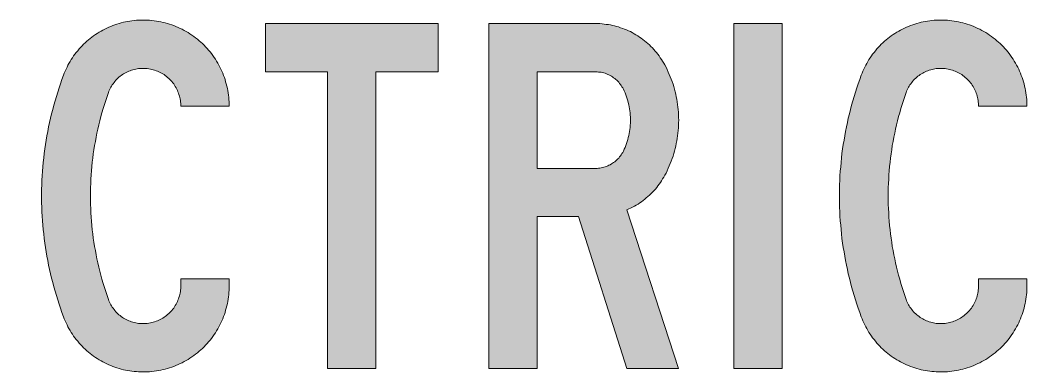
# Model space of a CAD drawing. Header units: millimetres. Extents: x 0 to 420, y 0 to 297.
# Drawn here: x 63.61 to 81.11, y 212.55 to 218.67 of the extents above; entities that cross this region are included whole.
import ezdxf

# ---------------------------------------------------------------- set-up
doc = ezdxf.new("R2010")
doc.units = ezdxf.units.MM
doc.header["$MEASUREMENT"] = 0
doc.layers.add('RED', color=10, linetype='Continuous')

msp = doc.modelspace()

# ---------------------------------------------------------------- hatches: boundary and pattern name
at = {"layer": 'RED'}
h = msp.add_hatch(color=256, dxfattribs=at)
h.paths.add_polyline_path([(81.1051, 217.171), (81.1051, 217.2091), (81.1051, 217.2496), (81.1026, 217.2877), (81.0975, 217.3282), (81.095, 217.3663), (81.0874, 217.4043), (81.0823, 217.4449), (81.0747, 217.4829), (81.0645, 217.521), (81.0569, 217.559), (81.0468, 217.597), (81.0341, 217.6351), (81.0214, 217.6731), (81.0088, 217.7086), (80.9935, 217.7466), (80.9783, 217.7821), (80.9631, 217.8176), (80.9454, 217.8531), (80.9251, 217.8886), (80.9073, 217.9216), (80.887, 217.9546), (80.8668, 217.9901), (80.8439, 218.0205), (80.8211, 218.0535), (80.7983, 218.0864), (80.7729, 218.1169), (80.7501, 218.1473), (80.7222, 218.1752), (80.6969, 218.2056), (80.669, 218.2335), (80.6411, 218.2614), (80.6106, 218.2868), (80.5827, 218.3121), (80.5523, 218.3375), (80.5219, 218.3628), (80.4889, 218.3857), (80.4585, 218.4085), (80.4255, 218.4313), (80.3926, 218.4516), (80.3571, 218.4719), (80.3241, 218.4896), (80.2886, 218.5099), (80.2531, 218.5251), (80.2176, 218.5429), (80.1821, 218.5581), (80.1441, 218.5733), (80.1086, 218.586), (80.0705, 218.5987), (80.0325, 218.6113), (79.9945, 218.6215), (79.9564, 218.6291), (79.9184, 218.6392), (79.8803, 218.6468), (79.8423, 218.6519), (79.8017, 218.6595), (79.7637, 218.6621), (79.7231, 218.6671), (79.6851, 218.6697), (79.6471, 218.6697), (79.6065, 218.6697), (79.5684, 218.6697), (79.5304, 218.6671), (79.4924, 218.6671), (79.4543, 218.6621), (79.4163, 218.6595), (79.3783, 218.6519), (79.3428, 218.6468), (79.3047, 218.6392), (79.2667, 218.6316), (79.2312, 218.6215), (79.1931, 218.6113), (79.1576, 218.6012), (79.1221, 218.5885), (79.0841, 218.5758), (79.0486, 218.5606), (79.0156, 218.5479), (78.9801, 218.5302), (78.9446, 218.515), (78.9117, 218.4972), (78.8787, 218.4795), (78.8457, 218.4592), (78.8128, 218.4389), (78.7824, 218.4186), (78.7494, 218.3958), (78.719, 218.373), (78.6885, 218.3502), (78.6606, 218.3273), (78.6302, 218.302), (78.6023, 218.2766), (78.5744, 218.2487), (78.5491, 218.2234), (78.5237, 218.1955), (78.4983, 218.1676), (78.473, 218.1371), (78.4502, 218.1067), (78.4248, 218.0763), (78.4045, 218.0459), (78.3817, 218.0154), (78.3614, 217.9825), (78.3411, 217.9495), (78.3234, 217.9165), (78.3056, 217.8836), (78.2879, 217.8506), (78.2701, 217.8151), (78.2549, 217.7821), (78.2422, 217.7466), (78.227, 217.7111), (78.2017, 217.6376), (78.1738, 217.5641), (78.1509, 217.4905), (78.1256, 217.4145), (78.1028, 217.3409), (78.0799, 217.2648), (78.0597, 217.1913), (78.0394, 217.1152), (78.0216, 217.0392), (78.0013, 216.9631), (77.9861, 216.887), (77.9684, 216.8109), (77.9532, 216.7349), (77.9405, 216.6588), (77.9278, 216.5802), (77.9151, 216.5041), (77.9024, 216.428), (77.8923, 216.3494), (77.8847, 216.2734), (77.8771, 216.1947), (77.8695, 216.1161), (77.8619, 216.0401), (77.8568, 215.9615), (77.8543, 215.8828), (77.8517, 215.8042), (77.8492, 215.7282), (77.8467, 215.6496), (77.8467, 215.5709), (77.8492, 215.4923), (77.8517, 215.4163), (77.8543, 215.3377), (77.8568, 215.2591), (77.8619, 215.1804), (77.8695, 215.1044), (77.8771, 215.0258), (77.8847, 214.9497), (77.8923, 214.8711), (77.9024, 214.7925), (77.9151, 214.7164), (77.9278, 214.6403), (77.9405, 214.5617), (77.9532, 214.4856), (77.9684, 214.4096), (77.9861, 214.3335), (78.0013, 214.2574), (78.0216, 214.1813), (78.0394, 214.1053), (78.0597, 214.0292), (78.0799, 213.9557), (78.1028, 213.8796), (78.1256, 213.8061), (78.1509, 213.73), (78.1738, 213.6564), (78.2017, 213.5829), (78.227, 213.5094), (78.2422, 213.4739), (78.2549, 213.4409), (78.2701, 213.4054), (78.2879, 213.3699), (78.3056, 213.3369), (78.3234, 213.304), (78.3411, 213.271), (78.3614, 213.238), (78.3817, 213.2051), (78.4045, 213.1746), (78.4248, 213.1442), (78.4502, 213.1138), (78.473, 213.0834), (78.4983, 213.0529), (78.5237, 213.025), (78.5491, 212.9971), (78.5744, 212.9718), (78.6023, 212.9439), (78.6302, 212.9185), (78.6606, 212.8932), (78.6885, 212.8704), (78.719, 212.8475), (78.7494, 212.8247), (78.7824, 212.8019), (78.8128, 212.7816), (78.8457, 212.7613), (78.8787, 212.741), (78.9117, 212.7233), (78.9446, 212.7055), (78.9801, 212.6903), (79.0156, 212.6751), (79.0486, 212.6599), (79.0841, 212.6447), (79.1221, 212.632), (79.1576, 212.6193), (79.1931, 212.6092), (79.2312, 212.599), (79.2667, 212.5889), (79.3047, 212.5813), (79.3428, 212.5737), (79.3783, 212.5686), (79.4163, 212.5635), (79.4543, 212.5585), (79.4924, 212.5559), (79.5304, 212.5534), (79.5684, 212.5508), (79.6065, 212.5508), (79.6471, 212.5508), (79.6851, 212.5534), (79.7231, 212.5534), (79.7637, 212.5585), (79.8017, 212.5635), (79.8423, 212.5686), (79.8803, 212.5737), (79.9184, 212.5813), (79.9564, 212.5914), (79.9945, 212.599), (80.0325, 212.6117), (80.0705, 212.6219), (80.1086, 212.6345), (80.1441, 212.6472), (80.1821, 212.6624), (80.2176, 212.6776), (80.2531, 212.6954), (80.2886, 212.7106), (80.3241, 212.7309), (80.3571, 212.7486), (80.3926, 212.7689), (80.4255, 212.7892), (80.4585, 212.812), (80.4889, 212.8349), (80.5219, 212.8577), (80.5523, 212.883), (80.5827, 212.9084), (80.6106, 212.9338), (80.6411, 212.9591), (80.669, 212.987), (80.6969, 213.0149), (80.7222, 213.0453), (80.7501, 213.0732), (80.7729, 213.1036), (80.7983, 213.1341), (80.8211, 213.167), (80.8439, 213.2), (80.8668, 213.2304), (80.887, 213.2659), (80.9073, 213.2989), (80.9251, 213.3344), (80.9454, 213.3674), (80.9631, 213.4029), (80.9783, 213.4384), (80.9935, 213.4764), (81.0088, 213.5119), (81.0214, 213.5499), (81.0341, 213.5854), (81.0468, 213.6235), (81.0569, 213.6615), (81.0645, 213.6996), (81.0747, 213.7376), (81.0823, 213.7756), (81.0874, 213.8162), (81.095, 213.8542), (81.0975, 213.8923), (81.1026, 213.9328), (81.1051, 213.9709), (81.1051, 214.0115), (81.1051, 214.0495), (81.1051, 214.1712), (80.2658, 214.1712), (80.2658, 214.0495), (80.2658, 214.0241), (80.2632, 213.9988), (80.2607, 213.9734), (80.2582, 213.9481), (80.2531, 213.9227), (80.248, 213.8973), (80.243, 213.872), (80.2353, 213.8466), (80.2252, 213.8213), (80.2176, 213.7984), (80.2075, 213.7731), (80.1948, 213.7503), (80.1821, 213.7274), (80.1694, 213.7046), (80.1567, 213.6818), (80.1415, 213.6615), (80.1263, 213.6412), (80.1086, 213.6209), (80.0908, 213.6007), (80.0731, 213.5829), (80.0553, 213.5652), (80.035, 213.5474), (80.0147, 213.5322), (79.9945, 213.5144), (79.9742, 213.5018), (79.9513, 213.4865), (79.9285, 213.4739), (79.9057, 213.4612), (79.8829, 213.451), (79.8601, 213.4409), (79.8347, 213.4308), (79.8119, 213.4232), (79.7865, 213.4155), (79.7612, 213.4079), (79.7358, 213.4029), (79.7104, 213.3978), (79.6851, 213.3953), (79.6572, 213.3927), (79.6318, 213.3902), (79.6065, 213.3902), (79.5811, 213.3902), (79.5558, 213.3927), (79.5304, 213.3953), (79.5076, 213.3978), (79.4822, 213.4029), (79.4569, 213.4079), (79.434, 213.4155), (79.4087, 213.4232), (79.3859, 213.4308), (79.3605, 213.4384), (79.3377, 213.4485), (79.3149, 213.4612), (79.2946, 213.4713), (79.2718, 213.4865), (79.2515, 213.4992), (79.2312, 213.5144), (79.2109, 213.5297), (79.1906, 213.5449), (79.1729, 213.5601), (79.1551, 213.5778), (79.1374, 213.5981), (79.1196, 213.6159), (79.1044, 213.6362), (79.0892, 213.6564), (79.074, 213.6767), (79.0613, 213.697), (79.0486, 213.7198), (79.0359, 213.7401), (79.0258, 213.7629), (79.0156, 213.7858), (79.008, 213.8111), (78.9827, 213.8796), (78.9599, 213.9506), (78.937, 214.0191), (78.9167, 214.0901), (78.8965, 214.1611), (78.8762, 214.2321), (78.8584, 214.3031), (78.8407, 214.3741), (78.8229, 214.4451), (78.8077, 214.5161), (78.7925, 214.5896), (78.7798, 214.6606), (78.7671, 214.7341), (78.757, 214.8051), (78.7469, 214.8787), (78.7367, 214.9522), (78.7266, 215.0232), (78.719, 215.0968), (78.7139, 215.1703), (78.7088, 215.2438), (78.7037, 215.3174), (78.6987, 215.3909), (78.6961, 215.4644), (78.6961, 215.538), (78.6961, 215.6115), (78.6961, 215.6825), (78.6961, 215.7561), (78.6987, 215.8296), (78.7037, 215.9031), (78.7088, 215.9767), (78.7139, 216.0502), (78.719, 216.1237), (78.7266, 216.1973), (78.7367, 216.2683), (78.7469, 216.3418), (78.757, 216.4154), (78.7671, 216.4864), (78.7798, 216.5599), (78.7925, 216.6309), (78.8077, 216.7044), (78.8229, 216.7754), (78.8407, 216.8464), (78.8584, 216.9174), (78.8762, 216.991), (78.8965, 217.0594), (78.9167, 217.1304), (78.937, 217.2014), (78.9599, 217.2725), (78.9827, 217.3409), (79.008, 217.4094), (79.0156, 217.4347), (79.0258, 217.4576), (79.0359, 217.4804), (79.0486, 217.5007), (79.0613, 217.5235), (79.074, 217.5438), (79.0892, 217.5641), (79.1044, 217.5843), (79.1196, 217.6046), (79.1374, 217.6249), (79.1551, 217.6427), (79.1729, 217.6604), (79.1906, 217.6756), (79.2109, 217.6934), (79.2312, 217.7086), (79.2515, 217.7213), (79.2718, 217.7365), (79.2946, 217.7492), (79.3149, 217.7593), (79.3377, 217.772), (79.3605, 217.7821), (79.3859, 217.7897), (79.4087, 217.7999), (79.434, 217.805), (79.4569, 217.8126), (79.4822, 217.8176), (79.5076, 217.8227), (79.5304, 217.8252), (79.5558, 217.8278), (79.5811, 217.8303), (79.6065, 217.8303), (79.6318, 217.8303), (79.6572, 217.8278), (79.6851, 217.8252), (79.7104, 217.8227), (79.7358, 217.8176), (79.7612, 217.8126), (79.7865, 217.805), (79.8119, 217.7999), (79.8347, 217.7897), (79.8601, 217.7821), (79.8829, 217.7695), (79.9057, 217.7593), (79.9285, 217.7466), (79.9513, 217.734), (79.9742, 217.7213), (79.9945, 217.7061), (80.0147, 217.6909), (80.035, 217.6731), (80.0553, 217.6554), (80.0731, 217.6376), (80.0908, 217.6199), (80.1086, 217.5996), (80.1263, 217.5793), (80.1415, 217.559), (80.1567, 217.5387), (80.1694, 217.5159), (80.1821, 217.4931), (80.1948, 217.4702), (80.2075, 217.4474), (80.2176, 217.4246), (80.2252, 217.3992), (80.2353, 217.3739), (80.243, 217.3485), (80.248, 217.3257), (80.2531, 217.3003), (80.2582, 217.2725), (80.2607, 217.2471), (80.2632, 217.2217), (80.2658, 217.1964), (80.2658, 217.171)])
h.paths.add_polyline_path([(71.7532, 218.6113), (71.7532, 212.6117), (72.5925, 212.6117), (72.5925, 215.2514), (73.3127, 215.2514), (74.152, 212.6117), (75.0522, 212.6117), (74.152, 215.3706), (74.185, 215.3858), (74.218, 215.4011), (74.2509, 215.4163), (74.2839, 215.434), (74.3143, 215.4518), (74.3473, 215.4695), (74.3777, 215.4898), (74.4056, 215.5101), (74.436, 215.5329), (74.4639, 215.5532), (74.4918, 215.5786), (74.5197, 215.6014), (74.5476, 215.6267), (74.573, 215.6496), (74.5983, 215.6775), (74.6237, 215.7028), (74.6491, 215.7307), (74.6719, 215.7586), (74.6947, 215.7865), (74.715, 215.8169), (74.7378, 215.8448), (74.7556, 215.8752), (74.7758, 215.9082), (74.7936, 215.9386), (74.8113, 215.9716), (74.8342, 216.0096), (74.8544, 216.0502), (74.8722, 216.0933), (74.8899, 216.1339), (74.9077, 216.177), (74.9254, 216.2176), (74.9407, 216.2607), (74.9559, 216.3038), (74.9686, 216.3469), (74.9812, 216.3925), (74.9914, 216.4356), (75.0041, 216.4788), (75.0117, 216.5244), (75.0218, 216.5675), (75.0294, 216.6132), (75.0345, 216.6588), (75.0421, 216.7044), (75.0446, 216.7475), (75.0497, 216.7932), (75.0522, 216.8388), (75.0522, 216.8845), (75.0548, 216.9301), (75.0522, 216.9758), (75.0522, 217.0214), (75.0497, 217.0671), (75.0446, 217.1127), (75.0421, 217.1583), (75.0345, 217.2014), (75.0294, 217.2471), (75.0218, 217.2927), (75.0117, 217.3358), (75.0041, 217.3815), (74.9914, 217.4246), (74.9812, 217.4702), (74.9686, 217.5133), (74.9559, 217.5565), (74.9407, 217.5996), (74.9254, 217.6427), (74.9077, 217.6832), (74.8899, 217.7264), (74.8722, 217.7669), (74.8544, 217.81), (74.8342, 217.8506), (74.8113, 217.8912), (74.7936, 217.9216), (74.7758, 217.9546), (74.7556, 217.985), (74.7353, 218.0154), (74.715, 218.0459), (74.6922, 218.0763), (74.6693, 218.1042), (74.6465, 218.1321), (74.6212, 218.16), (74.5983, 218.1879), (74.5704, 218.2132), (74.5451, 218.2386), (74.5172, 218.2639), (74.4893, 218.2868), (74.4614, 218.3096), (74.4335, 218.3324), (74.4031, 218.3552), (74.3727, 218.3755), (74.3422, 218.3958), (74.3118, 218.4161), (74.2788, 218.4338), (74.2484, 218.4516), (74.2154, 218.4693), (74.1825, 218.4845), (74.1495, 218.4998), (74.114, 218.5124), (74.081, 218.5251), (74.0455, 218.5378), (74.01, 218.5505), (73.9745, 218.5606), (73.939, 218.5708), (73.9035, 218.5784), (73.868, 218.586), (73.8325, 218.591), (73.7945, 218.5961), (73.759, 218.6012), (73.7235, 218.6063), (73.6855, 218.6088), (73.65, 218.6088), (73.6119, 218.6113)])
h.paths.add_polyline_path([(73.6119, 217.7695), (73.6373, 217.7695), (73.6601, 217.7669), (73.6829, 217.7644), (73.7083, 217.7619), (73.7311, 217.7568), (73.7539, 217.7517), (73.7767, 217.7441), (73.7996, 217.7365), (73.8224, 217.7264), (73.8427, 217.7162), (73.863, 217.7061), (73.8858, 217.6934), (73.9061, 217.6807), (73.9238, 217.668), (73.9441, 217.6528), (73.9619, 217.6376), (73.9796, 217.6224), (73.9974, 217.6072), (74.0126, 217.5894), (74.0278, 217.5691), (74.043, 217.5514), (74.0557, 217.5311), (74.0684, 217.5108), (74.081, 217.4905), (74.0937, 217.4702), (74.1064, 217.4373), (74.1216, 217.4043), (74.1343, 217.3713), (74.147, 217.3358), (74.1596, 217.3029), (74.1698, 217.2674), (74.1774, 217.2344), (74.1875, 217.1989), (74.1926, 217.1634), (74.2002, 217.1279), (74.2053, 217.0924), (74.2104, 217.0569), (74.2129, 217.0214), (74.2154, 216.9834), (74.2154, 216.9479), (74.2154, 216.9124), (74.2154, 216.8769), (74.2129, 216.8414), (74.2104, 216.8033), (74.2053, 216.7678), (74.2002, 216.7323), (74.1926, 216.6968), (74.1875, 216.6613), (74.1774, 216.6258), (74.1698, 216.5929), (74.1596, 216.5574), (74.147, 216.5244), (74.1343, 216.4889), (74.1216, 216.4559), (74.1064, 216.423), (74.0937, 216.39), (74.081, 216.3697), (74.0684, 216.3494), (74.0557, 216.3291), (74.043, 216.3089), (74.0278, 216.2911), (74.0126, 216.2708), (73.9974, 216.2556), (73.9796, 216.2379), (73.9619, 216.2226), (73.9441, 216.2074), (73.9238, 216.1922), (73.9061, 216.1795), (73.8858, 216.1669), (73.863, 216.1542), (73.8427, 216.144), (73.8224, 216.1339), (73.7996, 216.1237), (73.7767, 216.1161), (73.7539, 216.1111), (73.7311, 216.1035), (73.7083, 216.0984), (73.6829, 216.0959), (73.6601, 216.0933), (73.6373, 216.0908), (73.6119, 216.0908), (72.5925, 216.0908), (72.5925, 217.7695)], flags=16)
h.paths.add_polyline_path([(65.7434, 218.6697), (65.7054, 218.6697), (65.6674, 218.6671), (65.6293, 218.6671), (65.5913, 218.6621), (65.5532, 218.6595), (65.5152, 218.6519), (65.4772, 218.6468), (65.4417, 218.6392), (65.4036, 218.6316), (65.3656, 218.6215), (65.3301, 218.6113), (65.2921, 218.6012), (65.2566, 218.5885), (65.2211, 218.5758), (65.1856, 218.5606), (65.1501, 218.5479), (65.1171, 218.5302), (65.0816, 218.515), (65.0486, 218.4972), (65.0157, 218.4795), (64.9827, 218.4592), (64.9497, 218.4389), (64.9168, 218.4186), (64.8863, 218.3958), (64.8559, 218.373), (64.8255, 218.3502), (64.7976, 218.3273), (64.7672, 218.302), (64.7393, 218.2766), (64.7114, 218.2487), (64.686, 218.2234), (64.6581, 218.1955), (64.6328, 218.1676), (64.6099, 218.1371), (64.5846, 218.1067), (64.5618, 218.0763), (64.5389, 218.0459), (64.5187, 218.0154), (64.4984, 217.9825), (64.4781, 217.9495), (64.4578, 217.9165), (64.44, 217.8836), (64.4248, 217.8506), (64.4071, 217.8151), (64.3919, 217.7821), (64.3767, 217.7466), (64.364, 217.7111), (64.3361, 217.6376), (64.3107, 217.5641), (64.2854, 217.4905), (64.2625, 217.4145), (64.2397, 217.3409), (64.2169, 217.2648), (64.1966, 217.1913), (64.1763, 217.1152), (64.156, 217.0392), (64.1383, 216.9631), (64.1205, 216.887), (64.1053, 216.8109), (64.0901, 216.7349), (64.0749, 216.6588), (64.0622, 216.5802), (64.0495, 216.5041), (64.0394, 216.428), (64.0293, 216.3494), (64.0191, 216.2734), (64.0115, 216.1947), (64.0039, 216.1161), (63.9988, 216.0401), (63.9938, 215.9615), (63.9887, 215.8828), (63.9861, 215.8042), (63.9836, 215.7282), (63.9836, 215.6496), (63.9836, 215.5709), (63.9836, 215.4923), (63.9861, 215.4163), (63.9887, 215.3377), (63.9938, 215.2591), (63.9988, 215.1804), (64.0039, 215.1044), (64.0115, 215.0258), (64.0191, 214.9497), (64.0293, 214.8711), (64.0394, 214.7925), (64.0495, 214.7164), (64.0622, 214.6403), (64.0749, 214.5617), (64.0901, 214.4856), (64.1053, 214.4096), (64.1205, 214.3335), (64.1383, 214.2574), (64.156, 214.1813), (64.1763, 214.1053), (64.1966, 214.0292), (64.2169, 213.9557), (64.2397, 213.8796), (64.2625, 213.8061), (64.2854, 213.73), (64.3107, 213.6564), (64.3361, 213.5829), (64.364, 213.5094), (64.3767, 213.4739), (64.3919, 213.4409), (64.4071, 213.4054), (64.4248, 213.3699), (64.44, 213.3369), (64.4578, 213.304), (64.4781, 213.271), (64.4984, 213.238), (64.5187, 213.2051), (64.5389, 213.1746), (64.5618, 213.1442), (64.5846, 213.1138), (64.6099, 213.0834), (64.6328, 213.0529), (64.6581, 213.025), (64.686, 212.9971), (64.7114, 212.9718), (64.7393, 212.9439), (64.7672, 212.9185), (64.7976, 212.8932), (64.8255, 212.8704), (64.8559, 212.8475), (64.8863, 212.8247), (64.9168, 212.8019), (64.9497, 212.7816), (64.9827, 212.7613), (65.0157, 212.741), (65.0486, 212.7233), (65.0816, 212.7055), (65.1171, 212.6903), (65.1501, 212.6751), (65.1856, 212.6599), (65.2211, 212.6447), (65.2566, 212.632), (65.2921, 212.6193), (65.3301, 212.6092), (65.3656, 212.599), (65.4036, 212.5889), (65.4417, 212.5813), (65.4772, 212.5737), (65.5152, 212.5686), (65.5532, 212.5635), (65.5913, 212.5585), (65.6293, 212.5559), (65.6674, 212.5534), (65.7054, 212.5508), (65.7434, 212.5508), (65.7815, 212.5508), (65.822, 212.5534), (65.8601, 212.5534), (65.9006, 212.5585), (65.9387, 212.5635), (65.9767, 212.5686), (66.0173, 212.5737), (66.0553, 212.5813), (66.0934, 212.5914), (66.1314, 212.599), (66.1694, 212.6117), (66.2075, 212.6219), (66.2455, 212.6345), (66.281, 212.6472), (66.3165, 212.6624), (66.3546, 212.6776), (66.3901, 212.6954), (66.4256, 212.7106), (66.4585, 212.7309), (66.494, 212.7486), (66.527, 212.7689), (66.5599, 212.7892), (66.5929, 212.812), (66.6259, 212.8349), (66.6563, 212.8577), (66.6893, 212.883), (66.7197, 212.9084), (66.7476, 212.9338), (66.778, 212.9591), (66.8059, 212.987), (66.8338, 213.0149), (66.8592, 213.0453), (66.8845, 213.0732), (66.9099, 213.1036), (66.9352, 213.1341), (66.9581, 213.167), (66.9809, 213.2), (67.0037, 213.2304), (67.024, 213.2659), (67.0443, 213.2989), (67.062, 213.3344), (67.0798, 213.3674), (67.0975, 213.4029), (67.1153, 213.4384), (67.1305, 213.4764), (67.1432, 213.5119), (67.1584, 213.5499), (67.1711, 213.5854), (67.1812, 213.6235), (67.1914, 213.6615), (67.2015, 213.6996), (67.2116, 213.7376), (67.2192, 213.7756), (67.2243, 213.8162), (67.2294, 213.8542), (67.2345, 213.8923), (67.237, 213.9328), (67.2395, 213.9709), (67.2421, 214.0115), (67.2421, 214.0495), (67.2421, 214.1712), (66.4027, 214.1712), (66.4027, 214.0495), (66.4027, 214.0241), (66.4002, 213.9988), (66.3977, 213.9734), (66.3951, 213.9481), (66.3901, 213.9227), (66.385, 213.8973), (66.3774, 213.872), (66.3698, 213.8466), (66.3622, 213.8213), (66.352, 213.7984), (66.3419, 213.7731), (66.3317, 213.7503), (66.3191, 213.7274), (66.3064, 213.7046), (66.2912, 213.6818), (66.2785, 213.6615), (66.2607, 213.6412), (66.2455, 213.6209), (66.2278, 213.6007), (66.21, 213.5829), (66.1923, 213.5652), (66.172, 213.5474), (66.1517, 213.5322), (66.1314, 213.5144), (66.1111, 213.5018), (66.0883, 213.4865), (66.0655, 213.4739), (66.0427, 213.4612), (66.0198, 213.451), (65.997, 213.4409), (65.9717, 213.4308), (65.9463, 213.4232), (65.9235, 213.4155), (65.8981, 213.4079), (65.8728, 213.4029), (65.8474, 213.3978), (65.8195, 213.3953), (65.7941, 213.3927), (65.7688, 213.3902), (65.7434, 213.3902), (65.7181, 213.3902), (65.6927, 213.3927), (65.6674, 213.3953), (65.642, 213.3978), (65.6192, 213.4029), (65.5938, 213.4079), (65.5685, 213.4155), (65.5456, 213.4232), (65.5203, 213.4308), (65.4975, 213.4384), (65.4746, 213.4485), (65.4518, 213.4612), (65.429, 213.4713), (65.4087, 213.4865), (65.3884, 213.4992), (65.3656, 213.5144), (65.3479, 213.5297), (65.3276, 213.5449), (65.3073, 213.5601), (65.2895, 213.5778), (65.2743, 213.5981), (65.2566, 213.6159), (65.2413, 213.6362), (65.2261, 213.6564), (65.2109, 213.6767), (65.1982, 213.697), (65.1856, 213.7198), (65.1729, 213.7401), (65.1627, 213.7629), (65.1526, 213.7858), (65.1425, 213.8111), (65.1196, 213.8796), (65.0968, 213.9506), (65.074, 214.0191), (65.0512, 214.0901), (65.0309, 214.1611), (65.0131, 214.2321), (64.9928, 214.3031), (64.9776, 214.3741), (64.9599, 214.4451), (64.9447, 214.5161), (64.9294, 214.5896), (64.9168, 214.6606), (64.9041, 214.7341), (64.8914, 214.8051), (64.8813, 214.8787), (64.8711, 214.9522), (64.8635, 215.0232), (64.8559, 215.0968), (64.8508, 215.1703), (64.8432, 215.2438), (64.8407, 215.3174), (64.8356, 215.3909), (64.8331, 215.4644), (64.8331, 215.538), (64.8306, 215.6115), (64.8331, 215.6825), (64.8331, 215.7561), (64.8356, 215.8296), (64.8407, 215.9031), (64.8432, 215.9767), (64.8508, 216.0502), (64.8559, 216.1237), (64.8635, 216.1973), (64.8711, 216.2683), (64.8813, 216.3418), (64.8914, 216.4154), (64.9041, 216.4864), (64.9168, 216.5599), (64.9294, 216.6309), (64.9447, 216.7044), (64.9599, 216.7754), (64.9776, 216.8464), (64.9928, 216.9174), (65.0131, 216.991), (65.0309, 217.0594), (65.0512, 217.1304), (65.074, 217.2014), (65.0968, 217.2725), (65.1196, 217.3409), (65.1425, 217.4094), (65.1526, 217.4347), (65.1627, 217.4576), (65.1729, 217.4804), (65.1856, 217.5007), (65.1982, 217.5235), (65.2109, 217.5438), (65.2261, 217.5641), (65.2413, 217.5843), (65.2566, 217.6046), (65.2743, 217.6249), (65.2895, 217.6427), (65.3073, 217.6604), (65.3276, 217.6756), (65.3479, 217.6934), (65.3656, 217.7086), (65.3884, 217.7213), (65.4087, 217.7365), (65.429, 217.7492), (65.4518, 217.7593), (65.4746, 217.772), (65.4975, 217.7821), (65.5203, 217.7897), (65.5456, 217.7999), (65.5685, 217.805), (65.5938, 217.8126), (65.6192, 217.8176), (65.642, 217.8227), (65.6674, 217.8252), (65.6927, 217.8278), (65.7181, 217.8303), (65.7434, 217.8303), (65.7688, 217.8303), (65.7941, 217.8278), (65.8195, 217.8252), (65.8474, 217.8227), (65.8728, 217.8176), (65.8981, 217.8126), (65.9235, 217.805), (65.9463, 217.7999), (65.9717, 217.7897), (65.997, 217.7821), (66.0198, 217.7695), (66.0427, 217.7593), (66.0655, 217.7466), (66.0883, 217.734), (66.1111, 217.7213), (66.1314, 217.7061), (66.1517, 217.6909), (66.172, 217.6731), (66.1923, 217.6554), (66.21, 217.6376), (66.2278, 217.6199), (66.2455, 217.5996), (66.2607, 217.5793), (66.2785, 217.559), (66.2912, 217.5387), (66.3064, 217.5159), (66.3191, 217.4931), (66.3317, 217.4702), (66.3419, 217.4474), (66.352, 217.4246), (66.3622, 217.3992), (66.3698, 217.3739), (66.3774, 217.3485), (66.385, 217.3257), (66.3901, 217.3003), (66.3951, 217.2725), (66.3977, 217.2471), (66.4002, 217.2217), (66.4027, 217.1964), (66.4027, 217.171), (67.2421, 217.171), (67.2421, 217.2091), (67.2395, 217.2496), (67.237, 217.2877), (67.2345, 217.3282), (67.2294, 217.3663), (67.2243, 217.4043), (67.2192, 217.4449), (67.2116, 217.4829), (67.2015, 217.521), (67.1914, 217.559), (67.1812, 217.597), (67.1711, 217.6351), (67.1584, 217.6731), (67.1432, 217.7086), (67.1305, 217.7466), (67.1153, 217.7821), (67.0975, 217.8176), (67.0798, 217.8531), (67.062, 217.8886), (67.0443, 217.9216), (67.024, 217.9546), (67.0037, 217.9901), (66.9809, 218.0205), (66.9581, 218.0535), (66.9352, 218.0864), (66.9099, 218.1169), (66.8845, 218.1473), (66.8592, 218.1752), (66.8338, 218.2056), (66.8059, 218.2335), (66.778, 218.2614), (66.7476, 218.2868), (66.7197, 218.3121), (66.6893, 218.3375), (66.6563, 218.3628), (66.6259, 218.3857), (66.5929, 218.4085), (66.5599, 218.4313), (66.527, 218.4516), (66.494, 218.4719), (66.4585, 218.4896), (66.4256, 218.5099), (66.3901, 218.5251), (66.3546, 218.5429), (66.3165, 218.5581), (66.281, 218.5733), (66.2455, 218.586), (66.2075, 218.5987), (66.1694, 218.6113), (66.1314, 218.6215), (66.0934, 218.6291), (66.0553, 218.6392), (66.0173, 218.6468), (65.9767, 218.6519), (65.9387, 218.6595), (65.9006, 218.6621), (65.8601, 218.6671), (65.822, 218.6697), (65.7815, 218.6697)])
h.paths.add_polyline_path([(52.3825, 212.6117), (52.3825, 218.6113), (55.2606, 218.6113), (55.2606, 217.7695), (53.2218, 217.7695), (53.2218, 216.21), (54.5404, 216.21), (54.5404, 215.3706), (53.2218, 215.3706), (53.2218, 213.451), (55.3797, 213.451), (55.3797, 212.6117)])
h.paths.add_polyline_path([(56.3763, 212.6117), (56.3763, 218.6113), (57.2156, 218.6113), (57.2156, 213.451), (59.3736, 213.451), (59.3736, 212.6117)])
h.paths.add_polyline_path([(60.2357, 212.6117), (60.2357, 218.6113), (63.1138, 218.6113), (63.1138, 217.7695), (61.0751, 217.7695), (61.0751, 216.21), (62.3962, 216.21), (62.3962, 215.3706), (61.0751, 215.3706), (61.0751, 213.451), (63.2356, 213.451), (63.2356, 212.6117)])
h.paths.add_polyline_path([(68.9537, 212.6117), (68.9537, 217.7695), (67.8735, 217.7695), (67.8735, 218.6113), (70.8733, 218.6113), (70.8733, 217.7695), (69.7931, 217.7695), (69.7931, 212.6117)])
h.paths.add_polyline_path([(76.0108, 212.6117), (76.0108, 218.6113), (76.8501, 218.6113), (76.8501, 212.6117)])

# ---------------------------------------------------------------- linework, layer by layer
at = {"layer": 'RED', "lineweight": 0}
for points in [[(65.7434, 218.6697), (65.7054, 218.6697), (65.6674, 218.6671), (65.6293, 218.6671), (65.5913, 218.6621), (65.5532, 218.6595), (65.5152, 218.6519), (65.4772, 218.6468), (65.4417, 218.6392), (65.4036, 218.6316), (65.3656, 218.6215), (65.3301, 218.6113), (65.2921, 218.6012), (65.2566, 218.5885), (65.2211, 218.5758), (65.1856, 218.5606), (65.1501, 218.5479), (65.1171, 218.5302), (65.0816, 218.515), (65.0486, 218.4972), (65.0157, 218.4795), (64.9827, 218.4592), (64.9497, 218.4389), (64.9168, 218.4186), (64.8863, 218.3958), (64.8559, 218.373), (64.8255, 218.3502), (64.7976, 218.3273), (64.7672, 218.302), (64.7393, 218.2766), (64.7114, 218.2487), (64.686, 218.2234), (64.6581, 218.1955), (64.6328, 218.1676), (64.6099, 218.1371), (64.5846, 218.1067), (64.5618, 218.0763), (64.5389, 218.0459), (64.5187, 218.0154), (64.4984, 217.9825), (64.4781, 217.9495), (64.4578, 217.9165), (64.44, 217.8836), (64.4248, 217.8506), (64.4071, 217.8151), (64.3919, 217.7821), (64.3767, 217.7466), (64.364, 217.7111), (64.3361, 217.6376), (64.3107, 217.5641), (64.2854, 217.4905), (64.2625, 217.4145), (64.2397, 217.3409), (64.2169, 217.2648), (64.1966, 217.1913), (64.1763, 217.1152), (64.156, 217.0392), (64.1383, 216.9631), (64.1205, 216.887), (64.1053, 216.8109), (64.0901, 216.7349), (64.0749, 216.6588), (64.0622, 216.5802), (64.0495, 216.5041), (64.0394, 216.428), (64.0293, 216.3494), (64.0191, 216.2734), (64.0115, 216.1947), (64.0039, 216.1161), (63.9988, 216.0401), (63.9938, 215.9615), (63.9887, 215.8828), (63.9861, 215.8042), (63.9836, 215.7282), (63.9836, 215.6496), (63.9836, 215.5709), (63.9836, 215.4923), (63.9861, 215.4163), (63.9887, 215.3377), (63.9938, 215.2591), (63.9988, 215.1804), (64.0039, 215.1044), (64.0115, 215.0258), (64.0191, 214.9497), (64.0293, 214.8711), (64.0394, 214.7925), (64.0495, 214.7164), (64.0622, 214.6403), (64.0749, 214.5617), (64.0901, 214.4856), (64.1053, 214.4096), (64.1205, 214.3335), (64.1383, 214.2574), (64.156, 214.1813), (64.1763, 214.1053), (64.1966, 214.0292), (64.2169, 213.9557), (64.2397, 213.8796), (64.2625, 213.8061), (64.2854, 213.73), (64.3107, 213.6564), (64.3361, 213.5829), (64.364, 213.5094), (64.3767, 213.4739), (64.3919, 213.4409), (64.4071, 213.4054), (64.4248, 213.3699), (64.44, 213.3369), (64.4578, 213.304), (64.4781, 213.271), (64.4984, 213.238), (64.5187, 213.2051), (64.5389, 213.1746), (64.5618, 213.1442), (64.5846, 213.1138), (64.6099, 213.0834), (64.6328, 213.0529), (64.6581, 213.025), (64.686, 212.9971), (64.7114, 212.9718), (64.7393, 212.9439), (64.7672, 212.9185), (64.7976, 212.8932), (64.8255, 212.8704), (64.8559, 212.8475), (64.8863, 212.8247), (64.9168, 212.8019), (64.9497, 212.7816), (64.9827, 212.7613), (65.0157, 212.741), (65.0486, 212.7233), (65.0816, 212.7055), (65.1171, 212.6903), (65.1501, 212.6751), (65.1856, 212.6599), (65.2211, 212.6447), (65.2566, 212.632), (65.2921, 212.6193), (65.3301, 212.6092), (65.3656, 212.599), (65.4036, 212.5889), (65.4417, 212.5813), (65.4772, 212.5737), (65.5152, 212.5686), (65.5532, 212.5635), (65.5913, 212.5585), (65.6293, 212.5559), (65.6674, 212.5534), (65.7054, 212.5508), (65.7434, 212.5508), (65.7815, 212.5508), (65.822, 212.5534), (65.8601, 212.5534), (65.9006, 212.5585), (65.9387, 212.5635), (65.9767, 212.5686), (66.0173, 212.5737), (66.0553, 212.5813), (66.0934, 212.5914), (66.1314, 212.599), (66.1694, 212.6117), (66.2075, 212.6219), (66.2455, 212.6345), (66.281, 212.6472), (66.3165, 212.6624), (66.3546, 212.6776), (66.3901, 212.6954), (66.4256, 212.7106), (66.4585, 212.7309), (66.494, 212.7486), (66.527, 212.7689), (66.5599, 212.7892), (66.5929, 212.812), (66.6259, 212.8349), (66.6563, 212.8577), (66.6893, 212.883), (66.7197, 212.9084), (66.7476, 212.9338), (66.778, 212.9591), (66.8059, 212.987), (66.8338, 213.0149), (66.8592, 213.0453), (66.8845, 213.0732), (66.9099, 213.1036), (66.9352, 213.1341), (66.9581, 213.167), (66.9809, 213.2), (67.0037, 213.2304), (67.024, 213.2659), (67.0443, 213.2989), (67.062, 213.3344), (67.0798, 213.3674), (67.0975, 213.4029), (67.1153, 213.4384), (67.1305, 213.4764), (67.1432, 213.5119), (67.1584, 213.5499), (67.1711, 213.5854), (67.1812, 213.6235), (67.1914, 213.6615), (67.2015, 213.6996), (67.2116, 213.7376), (67.2192, 213.7756), (67.2243, 213.8162), (67.2294, 213.8542), (67.2345, 213.8923), (67.237, 213.9328), (67.2395, 213.9709), (67.2421, 214.0115), (67.2421, 214.0495), (67.2421, 214.1712), (66.4027, 214.1712), (66.4027, 214.0495), (66.4027, 214.0241), (66.4002, 213.9988), (66.3977, 213.9734), (66.3951, 213.9481), (66.3901, 213.9227), (66.385, 213.8973), (66.3774, 213.872), (66.3698, 213.8466), (66.3622, 213.8213), (66.352, 213.7984), (66.3419, 213.7731), (66.3317, 213.7503), (66.3191, 213.7274), (66.3064, 213.7046), (66.2912, 213.6818), (66.2785, 213.6615), (66.2607, 213.6412), (66.2455, 213.6209), (66.2278, 213.6007), (66.21, 213.5829), (66.1923, 213.5652), (66.172, 213.5474), (66.1517, 213.5322), (66.1314, 213.5144), (66.1111, 213.5018), (66.0883, 213.4865), (66.0655, 213.4739), (66.0427, 213.4612), (66.0198, 213.451), (65.997, 213.4409), (65.9717, 213.4308), (65.9463, 213.4232), (65.9235, 213.4155), (65.8981, 213.4079), (65.8728, 213.4029), (65.8474, 213.3978), (65.8195, 213.3953), (65.7941, 213.3927), (65.7688, 213.3902), (65.7434, 213.3902), (65.7181, 213.3902), (65.6927, 213.3927), (65.6674, 213.3953), (65.642, 213.3978), (65.6192, 213.4029), (65.5938, 213.4079), (65.5685, 213.4155), (65.5456, 213.4232), (65.5203, 213.4308), (65.4975, 213.4384), (65.4746, 213.4485), (65.4518, 213.4612), (65.429, 213.4713), (65.4087, 213.4865), (65.3884, 213.4992), (65.3656, 213.5144), (65.3479, 213.5297), (65.3276, 213.5449), (65.3073, 213.5601), (65.2895, 213.5778), (65.2743, 213.5981), (65.2566, 213.6159), (65.2413, 213.6362), (65.2261, 213.6564), (65.2109, 213.6767), (65.1982, 213.697), (65.1856, 213.7198), (65.1729, 213.7401), (65.1627, 213.7629), (65.1526, 213.7858), (65.1425, 213.8111), (65.1196, 213.8796), (65.0968, 213.9506), (65.074, 214.0191), (65.0512, 214.0901), (65.0309, 214.1611), (65.0131, 214.2321), (64.9928, 214.3031), (64.9776, 214.3741), (64.9599, 214.4451), (64.9447, 214.5161), (64.9294, 214.5896), (64.9168, 214.6606), (64.9041, 214.7341), (64.8914, 214.8051), (64.8813, 214.8787), (64.8711, 214.9522), (64.8635, 215.0232), (64.8559, 215.0968), (64.8508, 215.1703), (64.8432, 215.2438), (64.8407, 215.3174), (64.8356, 215.3909), (64.8331, 215.4644), (64.8331, 215.538), (64.8306, 215.6115), (64.8331, 215.6825), (64.8331, 215.7561), (64.8356, 215.8296), (64.8407, 215.9031), (64.8432, 215.9767), (64.8508, 216.0502), (64.8559, 216.1237), (64.8635, 216.1973), (64.8711, 216.2683), (64.8813, 216.3418), (64.8914, 216.4154), (64.9041, 216.4864), (64.9168, 216.5599), (64.9294, 216.6309), (64.9447, 216.7044), (64.9599, 216.7754), (64.9776, 216.8464), (64.9928, 216.9174), (65.0131, 216.991), (65.0309, 217.0594), (65.0512, 217.1304), (65.074, 217.2014), (65.0968, 217.2725), (65.1196, 217.3409), (65.1425, 217.4094), (65.1526, 217.4347), (65.1627, 217.4576), (65.1729, 217.4804), (65.1856, 217.5007), (65.1982, 217.5235), (65.2109, 217.5438), (65.2261, 217.5641), (65.2413, 217.5843), (65.2566, 217.6046), (65.2743, 217.6249), (65.2895, 217.6427), (65.3073, 217.6604), (65.3276, 217.6756), (65.3479, 217.6934), (65.3656, 217.7086), (65.3884, 217.7213), (65.4087, 217.7365), (65.429, 217.7492), (65.4518, 217.7593), (65.4746, 217.772), (65.4975, 217.7821), (65.5203, 217.7897), (65.5456, 217.7999), (65.5685, 217.805), (65.5938, 217.8126), (65.6192, 217.8176), (65.642, 217.8227), (65.6674, 217.8252), (65.6927, 217.8278), (65.7181, 217.8303), (65.7434, 217.8303), (65.7688, 217.8303), (65.7941, 217.8278), (65.8195, 217.8252), (65.8474, 217.8227), (65.8728, 217.8176), (65.8981, 217.8126), (65.9235, 217.805), (65.9463, 217.7999), (65.9717, 217.7897), (65.997, 217.7821), (66.0198, 217.7695), (66.0427, 217.7593), (66.0655, 217.7466), (66.0883, 217.734), (66.1111, 217.7213), (66.1314, 217.7061), (66.1517, 217.6909), (66.172, 217.6731), (66.1923, 217.6554), (66.21, 217.6376), (66.2278, 217.6199), (66.2455, 217.5996), (66.2607, 217.5793), (66.2785, 217.559), (66.2912, 217.5387), (66.3064, 217.5159), (66.3191, 217.4931), (66.3317, 217.4702), (66.3419, 217.4474), (66.352, 217.4246), (66.3622, 217.3992), (66.3698, 217.3739), (66.3774, 217.3485), (66.385, 217.3257), (66.3901, 217.3003), (66.3951, 217.2725), (66.3977, 217.2471), (66.4002, 217.2217), (66.4027, 217.1964), (66.4027, 217.171), (67.2421, 217.171), (67.2421, 217.2091), (67.2395, 217.2496), (67.237, 217.2877), (67.2345, 217.3282), (67.2294, 217.3663), (67.2243, 217.4043), (67.2192, 217.4449), (67.2116, 217.4829), (67.2015, 217.521), (67.1914, 217.559), (67.1812, 217.597), (67.1711, 217.6351), (67.1584, 217.6731), (67.1432, 217.7086), (67.1305, 217.7466), (67.1153, 217.7821), (67.0975, 217.8176), (67.0798, 217.8531), (67.062, 217.8886), (67.0443, 217.9216), (67.024, 217.9546), (67.0037, 217.9901), (66.9809, 218.0205), (66.9581, 218.0535), (66.9352, 218.0864), (66.9099, 218.1169), (66.8845, 218.1473), (66.8592, 218.1752), (66.8338, 218.2056), (66.8059, 218.2335), (66.778, 218.2614), (66.7476, 218.2868), (66.7197, 218.3121), (66.6893, 218.3375), (66.6563, 218.3628), (66.6259, 218.3857), (66.5929, 218.4085), (66.5599, 218.4313), (66.527, 218.4516), (66.494, 218.4719), (66.4585, 218.4896), (66.4256, 218.5099), (66.3901, 218.5251), (66.3546, 218.5429), (66.3165, 218.5581), (66.281, 218.5733), (66.2455, 218.586), (66.2075, 218.5987), (66.1694, 218.6113), (66.1314, 218.6215), (66.0934, 218.6291), (66.0553, 218.6392), (66.0173, 218.6468), (65.9767, 218.6519), (65.9387, 218.6595), (65.9006, 218.6621), (65.8601, 218.6671), (65.822, 218.6697), (65.7815, 218.6697)], [(68.9537, 212.6117), (68.9537, 217.7695), (67.8735, 217.7695), (67.8735, 218.6113), (70.8733, 218.6113), (70.8733, 217.7695), (69.7931, 217.7695), (69.7931, 212.6117), (68.9537, 212.6117)], [(71.7532, 218.6113), (71.7532, 212.6117), (72.5925, 212.6117), (72.5925, 215.2514), (73.3127, 215.2514), (74.152, 212.6117), (75.0522, 212.6117), (74.152, 215.3706), (74.185, 215.3858), (74.218, 215.4011), (74.2509, 215.4163), (74.2839, 215.434), (74.3143, 215.4518), (74.3473, 215.4695), (74.3777, 215.4898), (74.4056, 215.5101), (74.436, 215.5329), (74.4639, 215.5532), (74.4918, 215.5786), (74.5197, 215.6014), (74.5476, 215.6267), (74.573, 215.6496), (74.5983, 215.6775), (74.6237, 215.7028), (74.6491, 215.7307), (74.6719, 215.7586), (74.6947, 215.7865), (74.715, 215.8169), (74.7378, 215.8448), (74.7556, 215.8752), (74.7758, 215.9082), (74.7936, 215.9386), (74.8113, 215.9716), (74.8342, 216.0096), (74.8544, 216.0502), (74.8722, 216.0933), (74.8899, 216.1339), (74.9077, 216.177), (74.9254, 216.2176), (74.9407, 216.2607), (74.9559, 216.3038), (74.9686, 216.3469), (74.9812, 216.3925), (74.9914, 216.4356), (75.0041, 216.4788), (75.0117, 216.5244), (75.0218, 216.5675), (75.0294, 216.6132), (75.0345, 216.6588), (75.0421, 216.7044), (75.0446, 216.7475), (75.0497, 216.7932), (75.0522, 216.8388), (75.0522, 216.8845), (75.0548, 216.9301), (75.0522, 216.9758), (75.0522, 217.0214), (75.0497, 217.0671), (75.0446, 217.1127), (75.0421, 217.1583), (75.0345, 217.2014), (75.0294, 217.2471), (75.0218, 217.2927), (75.0117, 217.3358), (75.0041, 217.3815), (74.9914, 217.4246), (74.9812, 217.4702), (74.9686, 217.5133), (74.9559, 217.5565), (74.9407, 217.5996), (74.9254, 217.6427), (74.9077, 217.6832), (74.8899, 217.7264), (74.8722, 217.7669), (74.8544, 217.81), (74.8342, 217.8506), (74.8113, 217.8912), (74.7936, 217.9216), (74.7758, 217.9546), (74.7556, 217.985), (74.7353, 218.0154), (74.715, 218.0459), (74.6922, 218.0763), (74.6693, 218.1042), (74.6465, 218.1321), (74.6212, 218.16), (74.5983, 218.1879), (74.5704, 218.2132), (74.5451, 218.2386), (74.5172, 218.2639), (74.4893, 218.2868), (74.4614, 218.3096), (74.4335, 218.3324), (74.4031, 218.3552), (74.3727, 218.3755), (74.3422, 218.3958), (74.3118, 218.4161), (74.2788, 218.4338), (74.2484, 218.4516), (74.2154, 218.4693), (74.1825, 218.4845), (74.1495, 218.4998), (74.114, 218.5124), (74.081, 218.5251), (74.0455, 218.5378), (74.01, 218.5505), (73.9745, 218.5606), (73.939, 218.5708), (73.9035, 218.5784), (73.868, 218.586), (73.8325, 218.591), (73.7945, 218.5961), (73.759, 218.6012), (73.7235, 218.6063), (73.6855, 218.6088), (73.65, 218.6088), (73.6119, 218.6113)], [(76.0108, 212.6117), (76.0108, 218.6113), (76.8501, 218.6113), (76.8501, 212.6117), (76.0108, 212.6117)], [(81.1051, 217.171), (81.1051, 217.2091), (81.1051, 217.2496), (81.1026, 217.2877), (81.0975, 217.3282), (81.095, 217.3663), (81.0874, 217.4043), (81.0823, 217.4449), (81.0747, 217.4829), (81.0645, 217.521), (81.0569, 217.559), (81.0468, 217.597), (81.0341, 217.6351), (81.0214, 217.6731), (81.0088, 217.7086), (80.9935, 217.7466), (80.9783, 217.7821), (80.9631, 217.8176), (80.9454, 217.8531), (80.9251, 217.8886), (80.9073, 217.9216), (80.887, 217.9546), (80.8668, 217.9901), (80.8439, 218.0205), (80.8211, 218.0535), (80.7983, 218.0864), (80.7729, 218.1169), (80.7501, 218.1473), (80.7222, 218.1752), (80.6969, 218.2056), (80.669, 218.2335), (80.6411, 218.2614), (80.6106, 218.2868), (80.5827, 218.3121), (80.5523, 218.3375), (80.5219, 218.3628), (80.4889, 218.3857), (80.4585, 218.4085), (80.4255, 218.4313), (80.3926, 218.4516), (80.3571, 218.4719), (80.3241, 218.4896), (80.2886, 218.5099), (80.2531, 218.5251), (80.2176, 218.5429), (80.1821, 218.5581), (80.1441, 218.5733), (80.1086, 218.586), (80.0705, 218.5987), (80.0325, 218.6113), (79.9945, 218.6215), (79.9564, 218.6291), (79.9184, 218.6392), (79.8803, 218.6468), (79.8423, 218.6519), (79.8017, 218.6595), (79.7637, 218.6621), (79.7231, 218.6671), (79.6851, 218.6697), (79.6471, 218.6697), (79.6065, 218.6697), (79.5684, 218.6697), (79.5304, 218.6671), (79.4924, 218.6671), (79.4543, 218.6621), (79.4163, 218.6595), (79.3783, 218.6519), (79.3428, 218.6468), (79.3047, 218.6392), (79.2667, 218.6316), (79.2312, 218.6215), (79.1931, 218.6113), (79.1576, 218.6012), (79.1221, 218.5885), (79.0841, 218.5758), (79.0486, 218.5606), (79.0156, 218.5479), (78.9801, 218.5302), (78.9446, 218.515), (78.9117, 218.4972), (78.8787, 218.4795), (78.8457, 218.4592), (78.8128, 218.4389), (78.7824, 218.4186), (78.7494, 218.3958), (78.719, 218.373), (78.6885, 218.3502), (78.6606, 218.3273), (78.6302, 218.302), (78.6023, 218.2766), (78.5744, 218.2487), (78.5491, 218.2234), (78.5237, 218.1955), (78.4983, 218.1676), (78.473, 218.1371), (78.4502, 218.1067), (78.4248, 218.0763), (78.4045, 218.0459), (78.3817, 218.0154), (78.3614, 217.9825), (78.3411, 217.9495), (78.3234, 217.9165), (78.3056, 217.8836), (78.2879, 217.8506), (78.2701, 217.8151), (78.2549, 217.7821), (78.2422, 217.7466), (78.227, 217.7111), (78.2017, 217.6376), (78.1738, 217.5641), (78.1509, 217.4905), (78.1256, 217.4145), (78.1028, 217.3409), (78.0799, 217.2648), (78.0597, 217.1913), (78.0394, 217.1152), (78.0216, 217.0392), (78.0013, 216.9631), (77.9861, 216.887), (77.9684, 216.8109), (77.9532, 216.7349), (77.9405, 216.6588), (77.9278, 216.5802), (77.9151, 216.5041), (77.9024, 216.428), (77.8923, 216.3494), (77.8847, 216.2734), (77.8771, 216.1947), (77.8695, 216.1161), (77.8619, 216.0401), (77.8568, 215.9615), (77.8543, 215.8828), (77.8517, 215.8042), (77.8492, 215.7282), (77.8467, 215.6496), (77.8467, 215.5709), (77.8492, 215.4923), (77.8517, 215.4163), (77.8543, 215.3377), (77.8568, 215.2591), (77.8619, 215.1804), (77.8695, 215.1044), (77.8771, 215.0258), (77.8847, 214.9497), (77.8923, 214.8711), (77.9024, 214.7925), (77.9151, 214.7164), (77.9278, 214.6403), (77.9405, 214.5617), (77.9532, 214.4856), (77.9684, 214.4096), (77.9861, 214.3335), (78.0013, 214.2574), (78.0216, 214.1813), (78.0394, 214.1053), (78.0597, 214.0292), (78.0799, 213.9557), (78.1028, 213.8796), (78.1256, 213.8061), (78.1509, 213.73), (78.1738, 213.6564), (78.2017, 213.5829), (78.227, 213.5094), (78.2422, 213.4739), (78.2549, 213.4409), (78.2701, 213.4054), (78.2879, 213.3699), (78.3056, 213.3369), (78.3234, 213.304), (78.3411, 213.271), (78.3614, 213.238), (78.3817, 213.2051), (78.4045, 213.1746), (78.4248, 213.1442), (78.4502, 213.1138), (78.473, 213.0834), (78.4983, 213.0529), (78.5237, 213.025), (78.5491, 212.9971), (78.5744, 212.9718), (78.6023, 212.9439), (78.6302, 212.9185), (78.6606, 212.8932), (78.6885, 212.8704), (78.719, 212.8475), (78.7494, 212.8247), (78.7824, 212.8019), (78.8128, 212.7816), (78.8457, 212.7613), (78.8787, 212.741), (78.9117, 212.7233), (78.9446, 212.7055), (78.9801, 212.6903), (79.0156, 212.6751), (79.0486, 212.6599), (79.0841, 212.6447), (79.1221, 212.632), (79.1576, 212.6193), (79.1931, 212.6092), (79.2312, 212.599), (79.2667, 212.5889), (79.3047, 212.5813), (79.3428, 212.5737), (79.3783, 212.5686), (79.4163, 212.5635), (79.4543, 212.5585), (79.4924, 212.5559), (79.5304, 212.5534), (79.5684, 212.5508), (79.6065, 212.5508), (79.6471, 212.5508), (79.6851, 212.5534), (79.7231, 212.5534), (79.7637, 212.5585), (79.8017, 212.5635), (79.8423, 212.5686), (79.8803, 212.5737), (79.9184, 212.5813), (79.9564, 212.5914), (79.9945, 212.599), (80.0325, 212.6117), (80.0705, 212.6219), (80.1086, 212.6345), (80.1441, 212.6472), (80.1821, 212.6624), (80.2176, 212.6776), (80.2531, 212.6954), (80.2886, 212.7106), (80.3241, 212.7309), (80.3571, 212.7486), (80.3926, 212.7689), (80.4255, 212.7892), (80.4585, 212.812), (80.4889, 212.8349), (80.5219, 212.8577), (80.5523, 212.883), (80.5827, 212.9084), (80.6106, 212.9338), (80.6411, 212.9591), (80.669, 212.987), (80.6969, 213.0149), (80.7222, 213.0453), (80.7501, 213.0732), (80.7729, 213.1036), (80.7983, 213.1341), (80.8211, 213.167), (80.8439, 213.2), (80.8668, 213.2304), (80.887, 213.2659), (80.9073, 213.2989), (80.9251, 213.3344), (80.9454, 213.3674), (80.9631, 213.4029), (80.9783, 213.4384), (80.9935, 213.4764), (81.0088, 213.5119), (81.0214, 213.5499), (81.0341, 213.5854), (81.0468, 213.6235), (81.0569, 213.6615), (81.0645, 213.6996), (81.0747, 213.7376), (81.0823, 213.7756), (81.0874, 213.8162), (81.095, 213.8542), (81.0975, 213.8923), (81.1026, 213.9328), (81.1051, 213.9709), (81.1051, 214.0115), (81.1051, 214.0495), (81.1051, 214.1712), (80.2658, 214.1712), (80.2658, 214.0495), (80.2658, 214.0241), (80.2632, 213.9988), (80.2607, 213.9734), (80.2582, 213.9481), (80.2531, 213.9227), (80.248, 213.8973), (80.243, 213.872), (80.2353, 213.8466), (80.2252, 213.8213), (80.2176, 213.7984), (80.2075, 213.7731), (80.1948, 213.7503), (80.1821, 213.7274), (80.1694, 213.7046), (80.1567, 213.6818), (80.1415, 213.6615), (80.1263, 213.6412), (80.1086, 213.6209), (80.0908, 213.6007), (80.0731, 213.5829), (80.0553, 213.5652), (80.035, 213.5474), (80.0147, 213.5322), (79.9945, 213.5144), (79.9742, 213.5018), (79.9513, 213.4865), (79.9285, 213.4739), (79.9057, 213.4612), (79.8829, 213.451), (79.8601, 213.4409), (79.8347, 213.4308), (79.8119, 213.4232), (79.7865, 213.4155), (79.7612, 213.4079), (79.7358, 213.4029), (79.7104, 213.3978), (79.6851, 213.3953), (79.6572, 213.3927), (79.6318, 213.3902), (79.6065, 213.3902), (79.5811, 213.3902), (79.5558, 213.3927), (79.5304, 213.3953), (79.5076, 213.3978), (79.4822, 213.4029), (79.4569, 213.4079), (79.434, 213.4155), (79.4087, 213.4232), (79.3859, 213.4308), (79.3605, 213.4384), (79.3377, 213.4485), (79.3149, 213.4612), (79.2946, 213.4713), (79.2718, 213.4865), (79.2515, 213.4992), (79.2312, 213.5144), (79.2109, 213.5297), (79.1906, 213.5449), (79.1729, 213.5601), (79.1551, 213.5778), (79.1374, 213.5981), (79.1196, 213.6159), (79.1044, 213.6362), (79.0892, 213.6564), (79.074, 213.6767), (79.0613, 213.697), (79.0486, 213.7198), (79.0359, 213.7401), (79.0258, 213.7629), (79.0156, 213.7858), (79.008, 213.8111), (78.9827, 213.8796), (78.9599, 213.9506), (78.937, 214.0191), (78.9167, 214.0901), (78.8965, 214.1611), (78.8762, 214.2321), (78.8584, 214.3031), (78.8407, 214.3741), (78.8229, 214.4451), (78.8077, 214.5161), (78.7925, 214.5896), (78.7798, 214.6606), (78.7671, 214.7341), (78.757, 214.8051), (78.7469, 214.8787), (78.7367, 214.9522), (78.7266, 215.0232), (78.719, 215.0968), (78.7139, 215.1703), (78.7088, 215.2438), (78.7037, 215.3174), (78.6987, 215.3909), (78.6961, 215.4644), (78.6961, 215.538), (78.6961, 215.6115), (78.6961, 215.6825), (78.6961, 215.7561), (78.6987, 215.8296), (78.7037, 215.9031), (78.7088, 215.9767), (78.7139, 216.0502), (78.719, 216.1237), (78.7266, 216.1973), (78.7367, 216.2683), (78.7469, 216.3418), (78.757, 216.4154), (78.7671, 216.4864), (78.7798, 216.5599), (78.7925, 216.6309), (78.8077, 216.7044), (78.8229, 216.7754), (78.8407, 216.8464), (78.8584, 216.9174), (78.8762, 216.991), (78.8965, 217.0594), (78.9167, 217.1304), (78.937, 217.2014), (78.9599, 217.2725), (78.9827, 217.3409), (79.008, 217.4094), (79.0156, 217.4347), (79.0258, 217.4576), (79.0359, 217.4804), (79.0486, 217.5007), (79.0613, 217.5235), (79.074, 217.5438), (79.0892, 217.5641), (79.1044, 217.5843), (79.1196, 217.6046), (79.1374, 217.6249), (79.1551, 217.6427), (79.1729, 217.6604), (79.1906, 217.6756), (79.2109, 217.6934), (79.2312, 217.7086), (79.2515, 217.7213), (79.2718, 217.7365), (79.2946, 217.7492), (79.3149, 217.7593), (79.3377, 217.772), (79.3605, 217.7821), (79.3859, 217.7897), (79.4087, 217.7999), (79.434, 217.805), (79.4569, 217.8126), (79.4822, 217.8176), (79.5076, 217.8227), (79.5304, 217.8252), (79.5558, 217.8278), (79.5811, 217.8303), (79.6065, 217.8303), (79.6318, 217.8303), (79.6572, 217.8278), (79.6851, 217.8252), (79.7104, 217.8227), (79.7358, 217.8176), (79.7612, 217.8126), (79.7865, 217.805), (79.8119, 217.7999), (79.8347, 217.7897), (79.8601, 217.7821), (79.8829, 217.7695), (79.9057, 217.7593), (79.9285, 217.7466), (79.9513, 217.734), (79.9742, 217.7213), (79.9945, 217.7061), (80.0147, 217.6909), (80.035, 217.6731), (80.0553, 217.6554), (80.0731, 217.6376), (80.0908, 217.6199), (80.1086, 217.5996), (80.1263, 217.5793), (80.1415, 217.559), (80.1567, 217.5387), (80.1694, 217.5159), (80.1821, 217.4931), (80.1948, 217.4702), (80.2075, 217.4474), (80.2176, 217.4246), (80.2252, 217.3992), (80.2353, 217.3739), (80.243, 217.3485), (80.248, 217.3257), (80.2531, 217.3003), (80.2582, 217.2725), (80.2607, 217.2471), (80.2632, 217.2217), (80.2658, 217.1964), (80.2658, 217.171)], [(73.6119, 217.7695), (73.6373, 217.7695), (73.6601, 217.7669), (73.6829, 217.7644), (73.7083, 217.7619), (73.7311, 217.7568), (73.7539, 217.7517), (73.7767, 217.7441), (73.7996, 217.7365), (73.8224, 217.7264), (73.8427, 217.7162), (73.863, 217.7061), (73.8858, 217.6934), (73.9061, 217.6807), (73.9238, 217.668), (73.9441, 217.6528), (73.9619, 217.6376), (73.9796, 217.6224), (73.9974, 217.6072), (74.0126, 217.5894), (74.0278, 217.5691), (74.043, 217.5514), (74.0557, 217.5311), (74.0684, 217.5108), (74.081, 217.4905), (74.0937, 217.4702), (74.1064, 217.4373), (74.1216, 217.4043), (74.1343, 217.3713), (74.147, 217.3358), (74.1596, 217.3029), (74.1698, 217.2674), (74.1774, 217.2344), (74.1875, 217.1989), (74.1926, 217.1634), (74.2002, 217.1279), (74.2053, 217.0924), (74.2104, 217.0569), (74.2129, 217.0214), (74.2154, 216.9834), (74.2154, 216.9479), (74.2154, 216.9124), (74.2154, 216.8769), (74.2129, 216.8414), (74.2104, 216.8033), (74.2053, 216.7678), (74.2002, 216.7323), (74.1926, 216.6968), (74.1875, 216.6613), (74.1774, 216.6258), (74.1698, 216.5929), (74.1596, 216.5574), (74.147, 216.5244), (74.1343, 216.4889), (74.1216, 216.4559), (74.1064, 216.423), (74.0937, 216.39), (74.081, 216.3697), (74.0684, 216.3494), (74.0557, 216.3291), (74.043, 216.3089), (74.0278, 216.2911), (74.0126, 216.2708), (73.9974, 216.2556), (73.9796, 216.2379), (73.9619, 216.2226), (73.9441, 216.2074), (73.9238, 216.1922), (73.9061, 216.1795), (73.8858, 216.1669), (73.863, 216.1542), (73.8427, 216.144), (73.8224, 216.1339), (73.7996, 216.1237), (73.7767, 216.1161), (73.7539, 216.1111), (73.7311, 216.1035), (73.7083, 216.0984), (73.6829, 216.0959), (73.6601, 216.0933), (73.6373, 216.0908), (73.6119, 216.0908), (72.5925, 216.0908), (72.5925, 217.7695)]]:
    msp.add_lwpolyline(points, close=True, dxfattribs=at)

doc.saveas('drawing.dxf')
